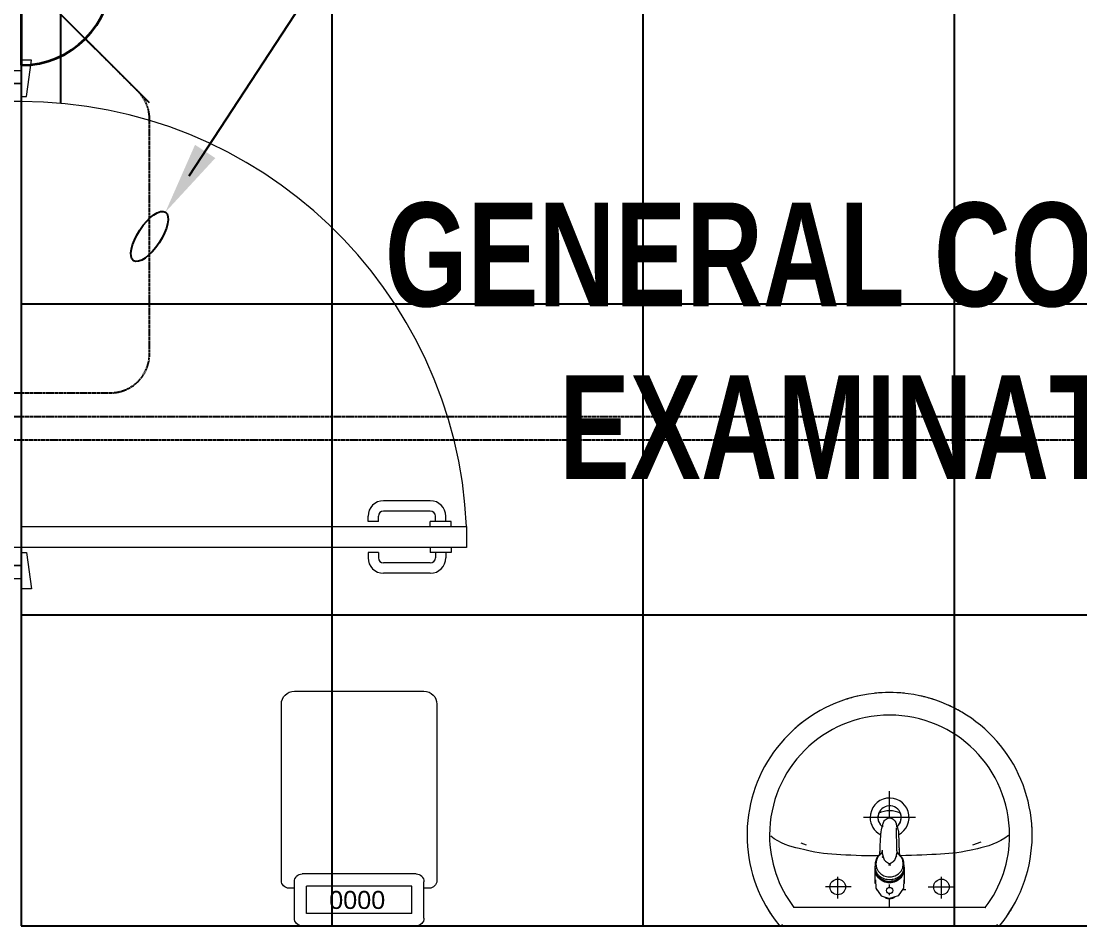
# Model space of a CAD drawing. Extents: x -12260 to 57327, y -29287 to 19916.
# Drawn here: x 15106 to 17148, y 4540 to 6285 of the extents above; entities that cross this region are included whole.
import ezdxf
from ezdxf import colors
from ezdxf.entities.mleader import LeaderData, LeaderLine
from ezdxf.enums import TextEntityAlignment as Align
from ezdxf.math import Vec2, Vec3

# ---------------------------------------------------------------- set-up
doc = ezdxf.new("R2010")
doc.units = 0
doc.header["$LTSCALE"] = 0.25
doc.linetypes.add('DASHDOT', pattern=[25.4, 12.7, -6.35, 0, -6.35])
doc.linetypes.add('HIDDEN', pattern=[9.525, 6.35, -3.175])
for name, color, linetype, lineweight in [('01-First Floor-FUR$0$72_EGR_BASE_TEXT', 252, 'Continuous', 5), ('01-First Floor-FUR$0$LOADING', 253, 'Continuous', 5), ('01-First Floor-FUR$0$P-SANR-FIXT', 6, 'Continuous', 18), ('01-First Floor-FUR$0$P-SANR-FIXT-1', 6, 'Continuous', 13), ('01-First Floor-FUR$0$Walls', 251, 'Continuous', 5), ('01-First Floor-FUR$0$Wooden Joinery', 251, 'Continuous', 5), ('E-LITE-CIRC @ 100', 6, 'Continuous', 25), ('E-LITE-CLNG-CNDT', 6, 'DASHDOT', 35), ('E-LITE-EXIT-NUMB', 6, 'Continuous', 25), ('E-POWR-FLOR-CNDT', 6, 'HIDDEN', 25), ('E-POWR-WALL @ 100', 4, 'Continuous', 35)]:
    doc.layers.add(name, color=color, linetype=linetype, lineweight=lineweight)
doc.layers.add('01-First Floor-FUR$0$FALSE CEILING', color=251, linetype='Continuous')
doc.styles.add('01-First Floor-FUR$0$Standard', font='arial.ttf')
doc.styles.add('01-First Floor-FUR$0$X3G_ENTITY_9EC9', font='swisscl.ttf', dxfattribs={"height": 0.2})
doc.styles.add('DC_SIMPLEX', font='SIMPLEX.shx', dxfattribs={"width": 0.7})

# ---------------------------------------------------------------- blocks, each defined once
blk = doc.blocks.new('01-First Floor-FUR$0$A$C72370EFE')
at = {"layer": '01-First Floor-FUR$0$Wooden Joinery'}
for p, q in [((-0.01, -0.04), (-0.02, -0.04)), ((-0.01, -0.03), (-0.01, -0.07)), ((0, -0.03), (-0.01, -0.03)), ((0.04, -0.03), (0.05, -0.03)), ((0.05, -0.03), (0.05, -0.07)), ((0.05, -0.04), (0.06, -0.04)), ((-0.01, -0.06), (-0.02, -0.06)), ((0.05, -0.06), (0.06, -0.06)), ((-0.05, -0.07), (-0.05, -0.16)), ((-0.03, -0.07), (-0.03, -0.16)), ((0, -0.07), (-0.01, -0.07)), ((0.04, -0.07), (0.05, -0.07)), ((0.07, -0.07), (0.07, -0.16)), ((0.09, -0.07), (0.09, -0.16)), ((-0.01, -0.17), (-0.02, -0.17)), ((-0.01, -0.17), (-0.01, -0.19)), ((0.05, -0.17), (0.06, -0.17)), ((0.05, -0.17), (0.05, -0.19)), ((-0.01, -0.19), (-0.02, -0.19)), ((0.05, -0.19), (0.06, -0.19))]:
    blk.add_line(p, q, dxfattribs=at)
for centre, radius, start, end in [((-0.02, -0.07), 0.03, 90, 180), ((0.06, -0.07), 0.03, 0, 90), ((-0.02, -0.07), 0.01, 90, 180), ((0.06, -0.07), 0.01, 0, 90), ((-0.02, -0.16), 0.03, 180, 270), ((-0.02, -0.16), 0.01, 180, 270), ((0.06, -0.16), 0.01, 270, 0), ((0.06, -0.16), 0.03, 270, 0)]:
    blk.add_arc(centre, radius, start, end, dxfattribs=at)
blk = doc.blocks.new('01-First Floor-FUR$0$A$C5DAD61B4')
at = {"layer": '01-First Floor-FUR$0$Wooden Joinery'}
for points in [[(80, 959.1), (80, 969.1), (10, 979.1), (10, 959.1)], [(940, 959.1), (940, 969.1), (1010, 979.1), (1010, 959.1)], [(70, 859.1), (70, 849.1), (0, 839.1), (0, 859.1)], [(120, 859.1), (120, 0), (80, 0), (80, 859.1)], [(950, 859.1), (950, 849.1), (1020, 839.1), (1020, 859.1)]]:
    blk.add_lwpolyline(points, close=True, dxfattribs=at)
for points in [[(45, 859.1), (45, 959.1), (20, 959.1), (20, 859.1), (45, 859.1)], [(45, 859.1), (80, 859.1), (80, 899.1), (90, 899.1), (90, 959.1), (45, 959.1), (45, 859.1)], [(975, 859.1), (940, 859.1), (940, 899.1), (930, 899.1), (930, 959.1), (975, 959.1), (975, 859.1)], [(975, 859.1), (975, 959.1), (1000, 959.1), (1000, 859.1), (975, 859.1)]]:
    blk.add_lwpolyline(points, dxfattribs=at)
blk.add_arc((80, 859.1), 860, 272.666, 0, dxfattribs=at)
at = {"layer": '01-First Floor-FUR$0$Wooden Joinery', "xscale": 999.9999999998854, "yscale": 999.9999999998854, "zscale": 999.9999999998854, "rotation": 180}
blk.add_blockref('01-First Floor-FUR$0$A$C72370EFE', (120, 0), dxfattribs=at)
blk = doc.blocks.new('01-First Floor-FUR$0$FP_138-161_A_00_GFL_-0_080_Einreichung_Grundrisse_100')
at = {"layer": '01-First Floor-FUR$0$P-SANR-FIXT'}
blk.add_line((-0.0044, -0.0019), (-0.0045, -0.0021), dxfattribs=at)
at = {"layer": '01-First Floor-FUR$0$P-SANR-FIXT', "flags": 128}
blk.add_lwpolyline([(-0.0057, -0.0037), (-0.0058, -0.0039), (-0.006, -0.004)], dxfattribs=at)
blk = doc.blocks.new('01-First Floor-FUR$0$FP_139-161_A_00_GFL_-0_080_Einreichung_Grundrisse_100')
at = {"layer": '01-First Floor-FUR$0$P-SANR-FIXT'}
blk.add_line((0.0045, -0.0022), (0.0044, -0.002), dxfattribs=at)
at = {"layer": '01-First Floor-FUR$0$P-SANR-FIXT', "flags": 128}
blk.add_lwpolyline([(0.006, -0.004), (0.0059, -0.0039), (0.0057, -0.0038)], dxfattribs=at)
blk = doc.blocks.new('01-First Floor-FUR$0$IS_Ceraplus_B8204_BIM_BG _1_ - B8204AA - CERAPLUS single lever basin mixer with pop-up waste-V137-161_A_00_GFL_-0_080_Einreichung_Grundrisse_100')
at = {"layer": '01-First Floor-FUR$0$P-SANR-FIXT-1'}
h = blk.add_hatch(dxfattribs=at)
h.set_pattern_fill('FP_26', color=256, style=0, pattern_type=2)
h.set_pattern_definition([(225, (0.009, 0), (0.010607, -0.010607), []), (315, (0.009, 0), (0.010607, 0.010607), [])])
h.paths.add_polyline_path([(0.0056, -0.002), (0.0058, -0.0024), (0.0058, -0.0021)])
h.paths.add_polyline_path([(0.007, -0.0039), (0.0088, -0.0045), (0.0084, -0.0043)])
at = {"layer": '01-First Floor-FUR$0$LOADING'}
for p, q in [((-0.028, 0), (-0.028, -0.0281)), ((0.028, -0.0281), (0.028, 0)), ((-0.0274, -0.0337), (-0.0271, -0.0392)), ((-0.0262, -0.0282), (-0.0263, -0.0287)), ((0.0263, -0.0287), (0.0262, -0.0282)), ((0.0262, -0.0293), (0.0263, -0.0287)), ((0.0271, -0.0392), (0.0274, -0.0337)), ((-0.0137, -0.0512), (-0.0129, -0.0517)), ((0.0124, -0.052), (0.0133, -0.0515)), ((0.0185, -0.0618), (0.019, -0.0539)), ((0.019, -0.0539), (0.0188, -0.0561)), ((0.014, -0.0647), (0.0133, -0.1077))]:
    blk.add_line(p, q, dxfattribs=at)
at = {"layer": '01-First Floor-FUR$0$LOADING', "flags": 128}
for points in [[(-0.0272, -0.0069), (-0.0266, 0.009), (-0.0165, 0.0236), (0, 0.0291)], [(0.0272, -0.0069), (0.0266, 0.009), (0.0165, 0.0236), (0, 0.0291)], [(-0.0176, -0.0568), (-0.0224, -0.0513), (-0.0254, -0.0448), (-0.0264, -0.0376), (-0.0253, -0.0305), (-0.0222, -0.024), (-0.0172, -0.0186), (-0.0109, -0.0147), (-0.0037, -0.0127), (0.0037, -0.0127), (0.0109, -0.0147), (0.0172, -0.0186), (0.0222, -0.024), (0.0253, -0.0305), (0.0264, -0.0376), (0.0254, -0.0448), (0.0224, -0.0513), (0.0176, -0.0568)], [(-0.0271, -0.0393), (-0.027, -0.0403), (-0.0269, -0.0414), (-0.0267, -0.0424), (-0.0265, -0.0434), (-0.0262, -0.0444), (-0.0259, -0.0454), (-0.0255, -0.0464), (-0.0252, -0.0474), (-0.0247, -0.0484), (-0.0243, -0.0493), (-0.0238, -0.0502), (-0.0232, -0.0511), (-0.0226, -0.052), (-0.022, -0.0529), (-0.0214, -0.0537), (-0.0207, -0.0545), (-0.0199, -0.0553), (-0.0192, -0.0561), (-0.0184, -0.0568), (-0.0176, -0.0575), (-0.0173, -0.0577)], [(0.0173, -0.0577), (0.0181, -0.057), (0.0189, -0.0563), (0.0197, -0.0556), (0.0204, -0.0548), (0.0211, -0.054), (0.0218, -0.0532), (0.0224, -0.0523), (0.023, -0.0514), (0.0236, -0.0505), (0.0241, -0.0496), (0.0246, -0.0487), (0.025, -0.0477), (0.0254, -0.0467), (0.0258, -0.0458), (0.0261, -0.0448), (0.0264, -0.0437), (0.0266, -0.0427), (0.0268, -0.0417), (0.027, -0.0407), (0.0271, -0.0396), (0.0271, -0.0393)], [(-0.019, -0.0539), (-0.0185, -0.0615), (-0.0185, -0.0618)], [(-0.0162, -0.0579), (-0.0156, -0.058), (-0.0151, -0.0581), (-0.0146, -0.0583), (-0.0142, -0.0586), (-0.0139, -0.0588), (-0.0138, -0.0591)], [(-0.0138, -0.0591), (-0.0139, -0.0612), (-0.014, -0.0633)], [(0.0138, -0.0591), (0.0139, -0.0588), (0.0142, -0.0586), (0.0146, -0.0583), (0.0151, -0.0581), (0.0156, -0.058), (0.0162, -0.0579)], [(0.014, -0.0633), (0.0139, -0.0612), (0.0138, -0.0591)], [(0.0171, -0.0578), (0.0174, -0.0575), (0.0176, -0.0568)], [(-0.0181, -0.0728), (-0.0177, -0.083), (-0.0172, -0.0938)], [(0.0172, -0.0938), (0.0177, -0.083), (0.0181, -0.0728)], [(0.0184, -0.0651), (0.0184, -0.0652), (0.0184, -0.0652), (0.0184, -0.0652), (0.0184, -0.0654), (0.0184, -0.0655)], [(-0.0129, -0.1142), (-0.0124, -0.1161), (-0.0118, -0.1179), (-0.0109, -0.1197), (-0.0098, -0.1214), (-0.0084, -0.123), (-0.0067, -0.1244), (-0.0047, -0.1255), (-0.0025, -0.1263), (0, -0.1266)], [(0, -0.1266), (0.0025, -0.1263), (0.0047, -0.1255), (0.0067, -0.1244), (0.0084, -0.123), (0.0098, -0.1214), (0.0109, -0.1197), (0.0118, -0.1179), (0.0124, -0.1161), (0.0129, -0.1142)]]:
    blk.add_lwpolyline(points, dxfattribs=at)
at = {"layer": '01-First Floor-FUR$0$LOADING'}
for centre, radius, start, end in [((0, 0.0135), 0.00603, 0, 180), ((0, 0.0135), 0.00603, 180, 0), ((-0.009, 0), 0.005, 300, 315), ((0.009, 0), 0.005, 225, 240)]:
    blk.add_arc(centre, radius, start, end, dxfattribs=at)
for centre, major_axis, start_param, end_param in [((0, -0.0281), (-0.028, 0), 4.712389, 6.47291), ((0, -0.0287), (0.0267, 0), 1.570796, 3.036556), ((0, -0.0287), (0.0263, 0), 2.625648, 2.791756), ((0, -0.0287), (-0.0263, 0), 4.712389, 5.759587), ((0, -0.0281), (0.028, 0), 6.093357, 7.853982), ((0, -0.0287), (0.0267, 0), 0.105099, 1.570796), ((0, -0.0287), (0.0262, 0), 0.523599, 1.570796), ((0, -0.0287), (0.0262, 0), 0.349919, 0.515945), ((0, -0.0321), (0.0275, 0), 3.141823, 3.202701), ((0, -0.0321), (0.0275, 0), 3.239313, 3.439417), ((0, -0.0281), (0.028, 0), 3.371221, 3.483334), ((0, -0.0287), (0.0267, 0), 6.059374, 6.108652), ((0, -0.0321), (0.0275, 0), 5.985527, 6.185455), ((0, -0.0281), (0.028, 0), 5.94107, 6.05344), ((0, -0.0321), (0.0275, 0), 6.222066, 6.282955), ((0, -0.0312), (0.0248, 0), 4.111947, 4.191073), ((0, -0.0281), (0.028, 0), 4.202431, 4.259552), ((0, -0.0287), (0.0263, 0), 4.169225, 4.2325), ((0, -0.0281), (0.028, 0), 5.172057, 5.222265)]:
    blk.add_ellipse(centre, major_axis=major_axis, ratio=0.961262, start_param=start_param, end_param=end_param, dxfattribs=at)
for points, knots in [([(-0.0215, -0.0162), (-0.0216, -0.0163), (-0.0219, -0.0167), (-0.0227, -0.0177), (-0.0238, -0.0192), (-0.0249, -0.0211), (-0.0258, -0.0231), (-0.0266, -0.0253), (-0.0273, -0.0282), (-0.0275, -0.0305), (-0.0275, -0.0321)], [0.7859035, 0.7859035, 0.7859035, 0.7859035, 0.7916667, 0.8055556, 0.8333333, 0.8611111, 0.8888889, 0.9166667, 0.9444444, 1, 1, 1, 1]), ([(0.021, -0.0157), (0.0208, -0.0154), (0.0203, -0.0149), (0.0192, -0.0139), (0.0177, -0.0127), (0.0161, -0.0117), (0.0148, -0.0109), (0.0138, -0.0104), (0.0127, -0.0099), (0.0113, -0.0093), (0.0087, -0.0084), (0.0048, -0.0075), (0, -0.0071), (-0.0048, -0.0075), (-0.0087, -0.0084), (-0.0113, -0.0093), (-0.0127, -0.0099), (-0.0138, -0.0104), (-0.0148, -0.0109), (-0.0161, -0.0117), (-0.0177, -0.0127), (-0.0191, -0.0139), (-0.0202, -0.0149), (-0.0208, -0.0154), (-0.021, -0.0157)], [0.2222222, 0.2222222, 0.2222222, 0.2222222, 0.2361111, 0.25, 0.2777778, 0.3055556, 0.3194444, 0.3333333, 0.3472222, 0.3611111, 0.3888889, 0.4444444, 0.5, 0.5555556, 0.6111111, 0.6388889, 0.6527778, 0.6666667, 0.6805556, 0.6944444, 0.7222222, 0.75, 0.7638889, 0.7777778, 0.7777778, 0.7777778, 0.7777778]), ([(0.0275, -0.0321), (0.0275, -0.0305), (0.0273, -0.0282), (0.0266, -0.0253), (0.0258, -0.0231), (0.0249, -0.0211), (0.0238, -0.0192), (0.0227, -0.0177), (0.0219, -0.0167), (0.0216, -0.0163), (0.0215, -0.0162)], [0, 0, 0, 0, 0.0555556, 0.0833333, 0.1111111, 0.1388889, 0.1666667, 0.1944444, 0.2083333, 0.2142181, 0.2142181, 0.2142181, 0.2142181]), ([(0, -0.0378), (-0.0005, -0.038), (-0.0012, -0.0384), (-0.0021, -0.0389), (-0.0028, -0.0393), (-0.0035, -0.0397), (-0.0042, -0.04), (-0.0049, -0.0405), (-0.0055, -0.0409), (-0.0061, -0.0414), (-0.0067, -0.0419), (-0.0072, -0.0424), (-0.0078, -0.0429), (-0.0083, -0.0435), (-0.0088, -0.0441), (-0.0092, -0.0446), (-0.0096, -0.0452), (-0.01, -0.0459), (-0.0103, -0.0466), (-0.0105, -0.0472), (-0.0107, -0.0477), (-0.0108, -0.0481), (-0.0109, -0.0484), (-0.0111, -0.0489), (-0.0114, -0.0497), (-0.0118, -0.0509), (-0.0122, -0.0521), (-0.0124, -0.053), (-0.0126, -0.0537), (-0.0128, -0.0544), (-0.0129, -0.0552), (-0.0131, -0.0559), (-0.0132, -0.0566), (-0.0134, -0.0572), (-0.0136, -0.0581), (-0.0137, -0.0587), (-0.0138, -0.0591)], [0, 0, 0, 0, 0.055556, 0.083333, 0.111111, 0.138889, 0.166667, 0.194444, 0.222222, 0.25, 0.277778, 0.305556, 0.333333, 0.361111, 0.388889, 0.416667, 0.444444, 0.472222, 0.5, 0.527778, 0.541667, 0.555556, 0.569444, 0.583333, 0.611111, 0.666667, 0.722222, 0.75, 0.777778, 0.805556, 0.833333, 0.861111, 0.888889, 0.916667, 0.944444, 1, 1, 1, 1]), ([(0, -0.0357), (-0.0006, -0.0357), (-0.0013, -0.0357), (-0.002, -0.0357), (-0.0022, -0.0357)], [0, 0, 0, 0, 0.1, 0.1298359, 0.1298359, 0.1298359, 0.1298359]), ([(0.0022, -0.0357), (0.002, -0.0357), (0.0013, -0.0357), (0.0006, -0.0357), (0, -0.0357)], [0.8701578, 0.8701578, 0.8701578, 0.8701578, 0.9, 1, 1, 1, 1]), ([(0.0138, -0.0591), (0.0137, -0.0587), (0.0136, -0.0581), (0.0134, -0.0572), (0.0132, -0.0566), (0.0131, -0.0559), (0.0129, -0.0552), (0.0128, -0.0544), (0.0126, -0.0537), (0.0124, -0.053), (0.0122, -0.0521), (0.0118, -0.0509), (0.0114, -0.0497), (0.0111, -0.0489), (0.0109, -0.0484), (0.0108, -0.0481), (0.0107, -0.0477), (0.0105, -0.0472), (0.0103, -0.0466), (0.01, -0.0459), (0.0096, -0.0452), (0.0092, -0.0446), (0.0088, -0.0441), (0.0083, -0.0435), (0.0078, -0.0429), (0.0072, -0.0424), (0.0067, -0.0419), (0.0061, -0.0414), (0.0055, -0.0409), (0.0049, -0.0405), (0.0042, -0.04), (0.0035, -0.0397), (0.0028, -0.0393), (0.0021, -0.0389), (0.0012, -0.0384), (0.0005, -0.038), (0, -0.0378)], [0, 0, 0, 0, 0.055556, 0.083333, 0.111111, 0.138889, 0.166667, 0.194444, 0.222222, 0.25, 0.277778, 0.333333, 0.388889, 0.416667, 0.430556, 0.444444, 0.458333, 0.472222, 0.5, 0.527778, 0.555556, 0.583333, 0.611111, 0.638889, 0.666667, 0.694444, 0.722222, 0.75, 0.777778, 0.805556, 0.833333, 0.861111, 0.888889, 0.916667, 0.944444, 1, 1, 1, 1]), ([(-0.0188, -0.0538), (-0.0188, -0.0547), (-0.0186, -0.0582), (-0.0185, -0.0619), (-0.0184, -0.0646)], [0.6724021, 0.6724021, 0.6724021, 0.6724021, 0.75, 1, 1, 1, 1]), ([(-0.0162, -0.0579), (-0.0162, -0.0578), (-0.0163, -0.0578), (-0.0165, -0.0577), (-0.0166, -0.0575), (-0.0167, -0.0574), (-0.0169, -0.0573), (-0.017, -0.0572), (-0.0172, -0.0571), (-0.0173, -0.057), (-0.0175, -0.0569), (-0.0176, -0.0568)], [0, 0, 0, 0, 0.1, 0.2, 0.3, 0.4, 0.5, 0.6, 0.7, 0.8, 1, 1, 1, 1]), ([(-0.0148, -0.0587), (-0.015, -0.0586), (-0.0159, -0.0583), (-0.0167, -0.058), (-0.0172, -0.0578)], [0.8, 0.8, 0.8, 0.8, 0.85, 1, 1, 1, 1]), ([(0.0141, -0.0613), (0.0141, -0.0611), (0.0143, -0.0608), (0.0145, -0.0604), (0.0148, -0.06), (0.0151, -0.0596), (0.0153, -0.0594), (0.0155, -0.0592), (0.0156, -0.059), (0.0158, -0.0588), (0.016, -0.0587), (0.0163, -0.0585), (0.0165, -0.0583), (0.0166, -0.0582)], [0.3333333, 0.3333333, 0.3333333, 0.3333333, 0.4166667, 0.5, 0.5833333, 0.6666667, 0.7083333, 0.75, 0.7916667, 0.8333333, 0.875, 0.9166667, 1, 1, 1, 1]), ([(0.0176, -0.0568), (0.0175, -0.0569), (0.0173, -0.057), (0.0172, -0.0571), (0.017, -0.0572), (0.0169, -0.0573), (0.0167, -0.0574), (0.0166, -0.0575), (0.0165, -0.0577), (0.0163, -0.0578), (0.0162, -0.0578), (0.0162, -0.0579)], [0, 0, 0, 0, 0.2, 0.3, 0.4, 0.5, 0.6, 0.7, 0.8, 0.9, 1, 1, 1, 1]), ([(0.0184, -0.0646), (0.0185, -0.0619), (0.0186, -0.0582), (0.0188, -0.0547), (0.0188, -0.0538)], [0, 0, 0, 0, 0.25, 0.3275586, 0.3275586, 0.3275586, 0.3275586]), ([(-0.0131, -0.1116), (-0.0132, -0.1115), (-0.0135, -0.1109), (-0.0141, -0.1099), (-0.0147, -0.1086), (-0.0153, -0.1072), (-0.0159, -0.1053), (-0.0167, -0.1021), (-0.0171, -0.0992), (-0.0171, -0.0973)], [0.4856715, 0.4856715, 0.4856715, 0.4856715, 0.5, 0.55, 0.6, 0.65, 0.7, 0.8, 1, 1, 1, 1]), ([(0.0131, -0.1116), (0.0133, -0.1113), (0.0137, -0.1106), (0.0142, -0.1096), (0.0147, -0.1084), (0.0153, -0.1072), (0.0159, -0.1053), (0.0167, -0.1021), (0.0171, -0.0992), (0.0171, -0.0973)], [-0.5143371, -0.5143371, -0.5143371, -0.5143371, -0.475, -0.4375, -0.4, -0.35, -0.3, -0.2, 0, 0, 0, 0]), ([(-0.0132, -0.1091), (-0.0132, -0.1096), (-0.0132, -0.1103), (-0.0132, -0.1111), (-0.0132, -0.1115), (-0.0132, -0.1118), (-0.0131, -0.1122), (-0.0131, -0.1125), (-0.0131, -0.1128), (-0.0131, -0.1131), (-0.013, -0.1134), (-0.013, -0.1138), (-0.0129, -0.1141), (-0.0129, -0.1142)], [0.2, 0.2, 0.2, 0.2, 0.4, 0.5, 0.55, 0.6, 0.65, 0.7, 0.75, 0.8, 0.85, 0.9, 1, 1, 1, 1]), ([(0.0129, -0.1142), (0.0129, -0.1141), (0.013, -0.1138), (0.013, -0.1134), (0.0131, -0.1131), (0.0131, -0.1128), (0.0131, -0.1125), (0.0131, -0.1122), (0.0132, -0.1118), (0.0132, -0.1115), (0.0132, -0.1111), (0.0132, -0.1103), (0.0132, -0.1096), (0.0132, -0.1091)], [0, 0, 0, 0, 0.1, 0.15, 0.2, 0.25, 0.3, 0.35, 0.4, 0.45, 0.5, 0.6, 0.8, 0.8, 0.8, 0.8])]:
    blk.add_open_spline(points, degree=3, knots=knots, dxfattribs=at)
for points in [[(-0.0172, -0.0578), (-0.0171, -0.0578), (-0.0169, -0.058), (-0.0167, -0.0581), (-0.0166, -0.0582)], [(-0.0162, -0.0579), (-0.0162, -0.0579), (-0.0164, -0.0581), (-0.0165, -0.0582), (-0.0166, -0.0583), (-0.0166, -0.0582), (-0.0166, -0.0582)], [(-0.0166, -0.0582), (-0.0163, -0.0585), (-0.0156, -0.059), (-0.0148, -0.0599), (-0.0142, -0.0609), (-0.0139, -0.0617), (-0.0138, -0.0621)], [(0.0172, -0.0578), (0.0168, -0.0579), (0.0158, -0.0583), (0.0147, -0.0587), (0.0141, -0.059)], [(0.0166, -0.0582), (0.0166, -0.0582), (0.0166, -0.0583), (0.0165, -0.0582), (0.0164, -0.0581), (0.0162, -0.0579), (0.0162, -0.0579)], [(0.0166, -0.0582), (0.0167, -0.0582), (0.0168, -0.0581), (0.0169, -0.058), (0.0169, -0.058)], [(0.0169, -0.058), (0.017, -0.0579), (0.0171, -0.0579), (0.0171, -0.0578)], [(-0.0184, -0.0646), (-0.0183, -0.0659), (-0.0182, -0.0684), (-0.0181, -0.0709), (-0.0181, -0.0721)], [(-0.014, -0.0633), (-0.014, -0.0633), (-0.014, -0.0633), (-0.014, -0.0633)], [(-0.014, -0.0646), (-0.014, -0.0644), (-0.014, -0.064), (-0.014, -0.0635), (-0.014, -0.0633)], [(0.014, -0.0633), (0.014, -0.0633), (0.014, -0.0633), (0.014, -0.0633)], [(0.014, -0.0633), (0.014, -0.0635), (0.014, -0.064), (0.014, -0.0644), (0.014, -0.0647)], [(0.0181, -0.0721), (0.0181, -0.0709), (0.0182, -0.0684), (0.0183, -0.0659), (0.0184, -0.0646)], [(-0.0172, -0.0938), (-0.0172, -0.0944), (-0.0172, -0.0956), (-0.0171, -0.0967), (-0.0171, -0.0973)], [(0.0171, -0.0973), (0.0171, -0.0967), (0.0172, -0.0956), (0.0172, -0.0944), (0.0172, -0.0938)]]:
    blk.add_open_spline(points, degree=3, dxfattribs=at)
for name in ['01-First Floor-FUR$0$FP_138-161_A_00_GFL_-0_080_Einreichung_Grundrisse_100', '01-First Floor-FUR$0$FP_139-161_A_00_GFL_-0_080_Einreichung_Grundrisse_100']:
    blk.add_blockref(name, (0, 0), dxfattribs=at)
blk = doc.blocks.new('01-First Floor-FUR$0$_100_WB_KER_REN_55x45x18 - _100_WB_KER_REN_55x45x18-V63-161_A_00_GFL_-0_080_Einreichung_Grundrisse_100')
at = {"layer": '01-First Floor-FUR$0$LOADING'}
for p, q in [((-0.2075, 0.225), (-0.2075, 0.2227)), ((0.2074, 0.225), (-0.2074, 0.225)), ((0.2075, 0.2227), (0.2075, 0.225)), ((-0.1855, 0.1899), (0.1855, 0.1899)), ((0, 0.1899), (0, 0.1724)), ((-0.1, 0.172), (-0.1, 0.1303)), ((0, 0.1656), (0, 0.1628)), ((0.1, 0.172), (0.1, 0.1303)), ((-0.0744, 0.15), (-0.1234, 0.15)), ((-0.0259, 0.155), (-0.0315, 0.155)), ((0, 0.1509), (0, 0.1454)), ((0.026, 0.155), (0.0248, 0.155)), ((0.0744, 0.15), (0.1234, 0.15)), ((0, 0.1422), (0, 0.1399)), ((-0.1763, 0.0637), (-0.1598, 0.0692)), ((0.1605, 0.0691), (0.1707, 0.0656)), ((-0.05, 0.0161), (0.05, 0.0161)), ((0, 0.0168), (0, -0.0348))]:
    blk.add_line(p, q, dxfattribs=at)
at = {"layer": '01-First Floor-FUR$0$LOADING', "flags": 128}
for points in [[(-0.2121, 0.225), (-0.219, 0.2164), (-0.2254, 0.2075), (-0.2316, 0.1983), (-0.2373, 0.189), (-0.2427, 0.1794), (-0.2476, 0.1696), (-0.2522, 0.1596), (-0.2564, 0.1494), (-0.2602, 0.1391), (-0.2635, 0.1286), (-0.2665, 0.118), (-0.269, 0.1073), (-0.271, 0.0965), (-0.2727, 0.0856), (-0.2739, 0.0747), (-0.2747, 0.0637), (-0.275, 0.0527), (-0.275, 0.05)], [(0.275, 0.05), (0.2748, 0.061), (0.2741, 0.072), (0.273, 0.0829), (0.2715, 0.0938), (0.2695, 0.1046), (0.2671, 0.1154), (0.2643, 0.126), (0.261, 0.1365), (0.2574, 0.1469), (0.2533, 0.1571), (0.2488, 0.1671), (0.2439, 0.177), (0.2387, 0.1866), (0.233, 0.1961), (0.227, 0.2053), (0.2206, 0.2142), (0.2138, 0.2229), (0.2121, 0.225)], [(-0.275, 0.05), (-0.2748, 0.039), (-0.2741, 0.028), (-0.273, 0.0171), (-0.2715, 0.0062), (-0.2695, -0.0046), (-0.2671, -0.0154), (-0.2643, -0.026), (-0.261, -0.0365), (-0.2574, -0.0469), (-0.2533, -0.0571), (-0.2488, -0.0671), (-0.2439, -0.077), (-0.2387, -0.0866), (-0.233, -0.0961), (-0.227, -0.1053), (-0.2206, -0.1142), (-0.2138, -0.1229), (-0.2067, -0.1313), (-0.1993, -0.1395), (-0.1916, -0.1473), (-0.1836, -0.1548), (-0.1752, -0.162), (-0.1666, -0.1688), (-0.1577, -0.1753), (-0.1486, -0.1814), (-0.1392, -0.1872), (-0.1296, -0.1925), (-0.1198, -0.1975), (-0.1098, -0.2021), (-0.0996, -0.2063), (-0.0893, -0.2101), (-0.0788, -0.2135), (-0.0682, -0.2164), (-0.0575, -0.2189), (-0.0467, -0.221), (-0.0359, -0.2227), (-0.0249, -0.2239), (-0.014, -0.2246), (-0.003, -0.225), (0.008, -0.2249), (0.019, -0.2243), (0.03, -0.2234), (0.0409, -0.2219), (0.0517, -0.2201), (0.0625, -0.2178), (0.0731, -0.2151), (0.0837, -0.212), (0.0941, -0.2084), (0.1043, -0.2044), (0.1144, -0.2001), (0.1243, -0.1953), (0.1341, -0.1901), (0.1436, -0.1846), (0.1528, -0.1786), (0.1618, -0.1723), (0.1706, -0.1657), (0.1791, -0.1587), (0.1873, -0.1514), (0.1952, -0.1437), (0.2028, -0.1358), (0.21, -0.1275), (0.217, -0.119), (0.2236, -0.1101), (0.2298, -0.1011), (0.2356, -0.0918), (0.2411, -0.0822), (0.2462, -0.0725), (0.2509, -0.0625), (0.2552, -0.0524), (0.2591, -0.0421), (0.2626, -0.0317), (0.2656, -0.0211), (0.2683, -0.0104), (0.2705, 0.0003), (0.2722, 0.0112), (0.2736, 0.0221), (0.2745, 0.0331), (0.2749, 0.0441), (0.275, 0.05)]]:
    blk.add_lwpolyline(points, dxfattribs=at)
at = {"layer": '01-First Floor-FUR$0$LOADING'}
for centre in [(-0.1, 0.15), (0.1, 0.15)]:
    blk.add_circle(centre, 0.015, dxfattribs=at)
for centre, radius, start, end in [((0, 0.05), 0.275, 140.4788, 141.2381), ((0, 0.05), 0.275, 38.7619, 39.5212), ((0, 0.05), 0.275, 145.9324, 150.3591), ((0, 0.05), 0.2315, 142.8209, 180), ((0, 0.05), 0.2315, 0, 37.1791), ((0, 0.05), 0.275, 29.6409, 34.0676), ((0, 0.155), 0.0175, 54.0899, 125.9101), ((0, 0.155), 0.0175, 68.869, 83.8798), ((0, 0.155), 0.0175, 251.9463, 258.2346), ((0, 0.05), 0.275, 180, 183.6225), ((0, 0.05), 0.2315, 180, 0), ((0, 0.0161), 0.0375, 117.1305, 0), ((0, 0.0161), 0.0375, 0, 61.4146), ((0, 0.0161), 0.0225, 129.5025, 0), ((0, 0.0161), 0.0225, 156.725, 162.0134), ((0, 0.0161), 0.0225, 138.0808, 143.3939), ((0, 0.0161), 0.0225, 0, 51.4286), ((0, 0.0161), 0.0225, 36.616, 41.9265), ((0, 0.0161), 0.0225, 17.9887, 23.276), ((0, 0.0161), 0.0225, 180, 193.3417), ((0, 0.0161), 0.0225, 197.0466, 201.508), ((0, 0.05), 0.047, 243.4433, 296.5567), ((0, 0.0161), 0.0225, 338.492, 342.9534), ((0, 0.0161), 0.0225, 346.6583, 0), ((0, 0.05), 0.275, 307.6689, 312), ((0, 0.05), 0.275, 240, 245.6589), ((0, 0.05), 0.275, 252, 257.5535), ((0, 0.05), 0.275, 264, 276), ((0, 0.05), 0.275, 282.9241, 288)]:
    blk.add_arc(centre, radius, start, end, dxfattribs=at)
for points, knots in [([(-0.2074, 0.225), (-0.2078, 0.225), (-0.2086, 0.225), (-0.2095, 0.225), (-0.2102, 0.225), (-0.2106, 0.225), (-0.2109, 0.225), (-0.2111, 0.225), (-0.2114, 0.225), (-0.2116, 0.225), (-0.2118, 0.225), (-0.2119, 0.225), (-0.2119, 0.225)], [-1, -1, -1, -1, -0.8333333, -0.6666667, -0.5833333, -0.5, -0.4583333, -0.4166667, -0.3333333, -0.2916667, -0.25, -0.1666667, -0.1666667, -0.1666667, -0.1666667]), ([(0.2119, 0.225), (0.2119, 0.225), (0.2118, 0.225), (0.2116, 0.225), (0.2114, 0.225), (0.2111, 0.225), (0.2109, 0.225), (0.2106, 0.225), (0.2102, 0.225), (0.2095, 0.225), (0.2086, 0.225), (0.2078, 0.225), (0.2074, 0.225)], [-0.8333333, -0.8333333, -0.8333333, -0.8333333, -0.75, -0.7083333, -0.6666667, -0.5833333, -0.5416667, -0.5, -0.4166667, -0.3333333, -0.1666667, 0, 0, 0, 0]), ([(-0.0037, 0.1721), (-0.0046, 0.1719), (-0.0064, 0.1714), (-0.0081, 0.1705), (-0.009, 0.17)], [0.5653198, 0.5653198, 0.5653198, 0.5653198, 0.6111111, 0.6666667, 0.6666667, 0.6666667, 0.6666667]), ([(0.009, 0.17), (0.0086, 0.1703), (0.0077, 0.1708), (0.0059, 0.1715), (0.0046, 0.1719), (0.0037, 0.1721)], [0.3333333, 0.3333333, 0.3333333, 0.3333333, 0.3611111, 0.3888889, 0.4346482, 0.4346482, 0.4346482, 0.4346482]), ([(-0.2294, 0.0509), (-0.2103, 0.066), (-0.1431, 0.0839), (-0.1084, 0.0863), (-0.0496, 0.0893), (-0.0206, 0.0899)], [0.0392191, 0.0392191, 0.0392191, 0.0392191, 0.1715289, 0.4228457, 0.6475389, 0.6475389, 0.6475389, 0.6475389]), ([(0.0209, 0.0903), (0.0512, 0.0901), (0.1113, 0.0879), (0.1514, 0.0828), (0.2115, 0.0665), (0.2292, 0.052)], [0.7533082, 0.7533082, 0.7533082, 0.7533082, 0.9865548, 1.235629, 1.3638988, 1.3638988, 1.3638988, 1.3638988]), ([(-0.0141, 0.0337), (-0.0162, 0.0319), (-0.0207, 0.0267), (-0.0225, 0.02), (-0.0225, 0.0161)], [0.7144203, 0.7144203, 0.7144203, 0.7144203, 0.8333333, 1, 1, 1, 1]), ([(0.0225, 0.0161), (0.0225, 0.0187), (0.0216, 0.0239), (0.0182, 0.0298), (0.0152, 0.0327), (0.0141, 0.0337)], [0, 0, 0, 0, 0.1111111, 0.2222222, 0.285568, 0.285568, 0.285568, 0.285568])]:
    blk.add_open_spline(points, degree=3, knots=knots, dxfattribs=at)
for points in [[(-0.2075, 0.2227), (-0.2075, 0.2231), (-0.2075, 0.2235), (-0.2075, 0.2239)], [(0.2075, 0.2239), (0.2075, 0.2235), (0.2075, 0.2231), (0.2075, 0.2227)], [(-0.1852, 0.1899), (-0.1853, 0.1899), (-0.1854, 0.1899), (-0.1855, 0.1899)], [(0.1855, 0.1899), (0.1854, 0.1899), (0.1853, 0.1899), (0.1852, 0.1899)], [(-0.0009, 0.1725), (-0.0013, 0.1725), (-0.0018, 0.1724), (-0.0022, 0.1724)], [(0.0022, 0.1724), (0.0018, 0.1724), (0.0013, 0.1725), (0.0009, 0.1725)], [(-0.0225, 0.0161), (-0.0225, 0.0147), (-0.0222, 0.012), (-0.0215, 0.0093), (-0.021, 0.008)], [(0.021, 0.008), (0.0215, 0.0093), (0.0222, 0.012), (0.0225, 0.0147), (0.0225, 0.0161)]]:
    blk.add_open_spline(points, degree=3, dxfattribs=at)
at = {"layer": '01-First Floor-FUR$0$LOADING', "xscale": -1, "rotation": 5.088887490341627e-12}
blk.add_blockref('01-First Floor-FUR$0$IS_Ceraplus_B8204_BIM_BG _1_ - B8204AA - CERAPLUS single lever basin mixer with pop-up waste-V137-161_A_00_GFL_-0_080_Einreichung_Grundrisse_100', (0, 0.1434), dxfattribs=at)
blk = doc.blocks.new('01-First Floor-FUR$0$HF13461A-P')
at = {"layer": '01-First Floor-FUR$0$LOADING'}
for p, q in [((0.2579, 0.4503), (0.0379, 0.4503)), ((0.0229, 0.4353), (0.0229, 0.3653)), ((0.2729, 0.4353), (0.2729, 0.3653)), ((0.2493, 0.4266), (0.0466, 0.4266)), ((0.0466, 0.4266), (0.0466, 0.3739)), ((0.2493, 0.4266), (0.2493, 0.3739)), ((0.0229, 0.3778), (0.0129, 0.3778)), ((0.2493, 0.3739), (0.0466, 0.3739)), ((0.2829, 0.3778), (0.2729, 0.3778)), ((-0.0021, 0.3628), (-0.0021, 0.0228)), ((0.2579, 0.3503), (0.0379, 0.3503)), ((0.2979, 0.0228), (0.2979, 0.3628)), ((0.0229, -0.0022), (0.2729, -0.0022))]:
    blk.add_line(p, q, dxfattribs=at)
for centre, radius, start, end in [((0.0379, 0.4353), 0.015, 90, 180), ((0.2579, 0.4353), 0.015, 0, 90), ((0.0129, 0.3628), 0.015, 90, 180), ((0.2829, 0.3628), 0.015, 0, 90), ((0.0379, 0.3653), 0.015, 180, 270), ((0.2579, 0.3653), 0.015, 270, 0), ((0.0229, 0.0228), 0.025, 180, 270), ((0.2729, 0.0228), 0.025, 270, 0)]:
    blk.add_arc(centre, radius, start, end, dxfattribs=at)
at = {"layer": '01-First Floor-FUR$0$LOADING', "style": '01-First Floor-FUR$0$Standard'}
blk.add_text('0000', height=0.03477, dxfattribs=at).set_placement((0.0901, 0.3829))
blk = doc.blocks.new('01-First Floor-FUR')
at = {"layer": '01-First Floor-FUR$0$FALSE CEILING', "linetype": 'Continuous'}
for p, q in [((15706, 4540), (15706, 8610)), ((16306, 4540), (16306, 8610)), ((16906, 4540), (16906, 8610)), ((15106, 5740), (19115.6, 5740)), ((15106, 5140), (19115.6, 5140))]:
    blk.add_line(p, q, dxfattribs=at)
at = {"layer": '01-First Floor-FUR$0$FALSE CEILING'}
blk.add_lwpolyline([(15106, 4540), (19115.6, 4540), (19115.6, 8610), (15106, 8610)], close=True, dxfattribs=at)
at = {"layer": '01-First Floor-FUR$0$Walls'}
blk.add_line((15106, 4540), (17310.8, 4540), dxfattribs=at)
at = {"layer": '01-First Floor-FUR$0$LOADING', "lineweight": 0, "xscale": -1000, "yscale": 1000, "zscale": 1000, "rotation": 180}
blk.add_blockref('01-First Floor-FUR$0$HF13461A-P', (15610, 4990.3, -0.1), dxfattribs=at)
at = {"layer": '01-First Floor-FUR$0$LOADING', "xscale": 1000, "yscale": 1000, "zscale": 1000, "rotation": 180}
blk.add_blockref('01-First Floor-FUR$0$_100_WB_KER_REN_55x45x18 - _100_WB_KER_REN_55x45x18-V63-161_A_00_GFL_-0_080_Einreichung_Grundrisse_100', (16781, 4765, -0.1), dxfattribs=at)
at = {"layer": '01-First Floor-FUR$0$Wooden Joinery', "rotation": 90.00000000000001}
blk.add_blockref('01-First Floor-FUR$0$A$C5DAD61B4', (15965.1, 5190), dxfattribs=at)
at = {"layer": '01-First Floor-FUR$0$72_EGR_BASE_TEXT', "insert": (17208.4, 5935, -0.1), "char_height": 200, "width": 3508.102, "attachment_point": 2, "style": '01-First Floor-FUR$0$X3G_ENTITY_9EC9'}
blk.add_mtext('{\\fSwis721 LtCn BT|b1|i0|c0|p34;GENERAL CONSULTATION / EXAMINATION ROOM}', dxfattribs=at)
blk = doc.blocks.new('*U26')
blk.add_line((0, -1.75), (0, -3.25))
blk.add_lwpolyline([(-1.75, 0, 1), (1.75, 0)], format="xyb", close=True)
at = {"layer": 'Defpoints'}
for p, q in [((-2.475, -2.475), (0, 0)), ((2.475, -2.475), (0, 0)), ((2.475, -0.758), (-2.475, -0.758))]:
    blk.add_line(p, q, dxfattribs=at)
at = {"layer": 'E-LITE-EXIT-NUMB', "style": 'DC_SIMPLEX', "width": 0.7, "flags": 8}
blk.add_attdef('TYPE', text='', height=2, rotation=360, dxfattribs=at).set_placement((-2.682, 5.238), align=Align.RIGHT)
blk.add_attdef('CIRCUIT', (2.682, 5.238), '', height=2, rotation=360, dxfattribs=at)
blk = doc.blocks.new('ARR0W')
at = {"color": 45}
blk.add_ellipse((0, 0), major_axis=(0.4, 0), ratio=0.4, dxfattribs=at)
at = {"color": 45, "ltscale": 0.5}
blk.add_solid([(-1.4, 0.167), (-0.4, 0), (-1.4, -0.167)], dxfattribs=at)

msp = doc.modelspace()

# ---------------------------------------------------------------- linework, layer by layer
at = {"layer": 'E-POWR-FLOR-CNDT', "elevation": 0}
for points in [[(6653.2, 4717.6), (6747.5, 5502.2, -0.379574), (6822, 5568.2), (15278.5, 5568.2, 0.414214), (15353.5, 5643.2), (15353.5, 6096.4, 0.198912), (15331.5, 6149.4), (15229.7, 6251.2)], [(6673.4, 4717.6), (6780.5, 5458.1, -0.372742), (6854.7, 5522.4), (20584.6, 5522.4, -0.414214), (20659.6, 5447.4), (20659.6, 5388.6, 0.198912), (20681.6, 5335.5), (20783.3, 5233.7)]]:
    msp.add_lwpolyline(points, format="xyb", dxfattribs=at)
at = {"layer": 'E-POWR-FLOR-CNDT'}
msp.add_lwpolyline([(21177.1, 4934.2), (20410.9, 4934.2, -0.414214), (20335.9, 5009.2), (20335.9, 5401.5, 0.414214), (20260.9, 5476.5), (6885.5, 5476.5, 0.365941), (6811.6, 5414.1), (6693.8, 4717.6)], format="xyb", dxfattribs=at)

# ---------------------------------------------------------------- block references
at = {"layer": 'E-LITE-CLNG-CNDT'}
msp.add_blockref('01-First Floor-FUR', (0, 0), dxfattribs=at)
at = {"layer": 'E-POWR-WALL @ 100', "xscale": 100, "yscale": 100, "zscale": 100, "rotation": 90.00000000000001}
msp.add_blockref('*U26', (15106, 6374.9), dxfattribs=at)

# ---------------------------------------------------------------- leaders
at = {"layer": 'E-LITE-CIRC @ 100'}
ml = msp.add_multileader_mtext('Standard', dxfattribs=at)
ml.set_content('{\\Fdc_el_romans|c0;\\W0.8;TO\\Fromans|c0; \\Fsimplex|c0;LP-F1/S8}', color=256, style='DC_SIMPLEX')
ml.set_leader_properties()
ml.set_arrow_properties(name='ARR0W')
ml.build(insert=Vec2(0, 0))
ml.multileader.update_dxf_attribs({"dogleg_length": 200, "arrow_head_size": 140, "scale": 100})
ctx = ml.context
ctx.base_point, ctx.scale, ctx.char_height, ctx.arrow_head_size, ctx.landing_gap_size, ctx.plane_origin, ctx.plane_x_axis, ctx.plane_y_axis = Vec3(16047.2, 6762.8, -0.1), 100, 200, 140, 140, Vec3(34925.3, 4806.1, -0.1), Vec3(1, 0.000001, 0), Vec3(-0.000001, 1, 0)
notes = []
notes.append((ctx, [(0, (1, 1, 0), (15938.4, 6762.8, -0.1), (1, 0.000001, 0), 108.8, [(0, [(15353.5, 5869.8, -0.1)], 0, [])])]))
ctx.mtext.insert, ctx.mtext.text_direction, ctx.mtext.rotation, ctx.mtext.flow_direction = Vec3(16187.2, 6896.1, -0.1), Vec3(1, 0.000001, 0), 0.000001, 5
for ctx, leaders in notes:
    for number, flags, end, landing, length, lines in leaders:
        leader = LeaderData()
        leader.index, (leader.has_last_leader_line, leader.has_dogleg_vector, leader.attachment_direction) = number, flags
        leader.last_leader_point, leader.dogleg_vector, leader.dogleg_length = Vec3(end), Vec3(landing), length
        for number, points, colour, breaks in lines:
            line = LeaderLine()
            line.index, line.vertices, line.color, line.breaks = number, Vec3.list(points), colors.encode_raw_color(colour), breaks
            leader.lines.append(line)
        ctx.leaders.append(leader)

doc.saveas('drawing.dxf')
